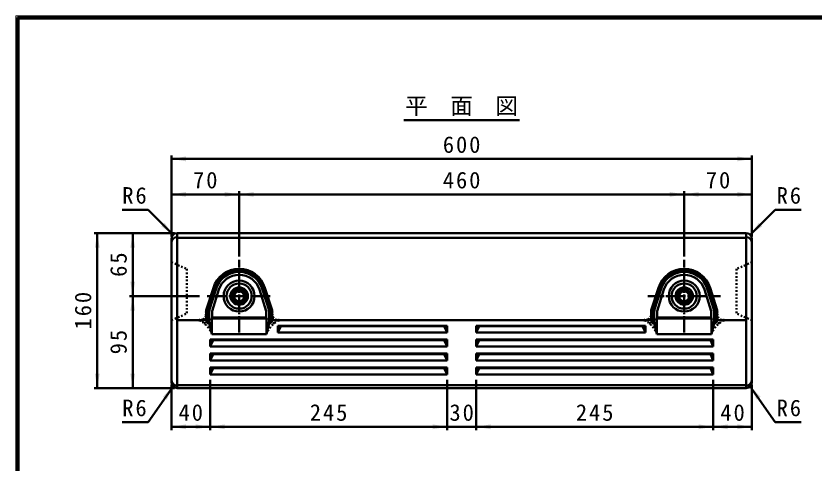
# Model space of a CAD drawing. Units: millimetres, scale not verified, with parts at other scales. Extents: x 100 to 4105, y 100 to 2870.
# Drawn here: x 100 to 2575, y 1485 to 2870 of the extents above; entities that cross this region are included whole.
import ezdxf
from ezdxf.enums import TextEntityAlignment as Align

# ---------------------------------------------------------------- set-up
doc = ezdxf.new("R2010")
doc.units = ezdxf.units.MM
doc.header["$LTSCALE"] = 5
doc.header["$PDMODE"] = 32
doc.header["$PDSIZE"] = 2.5
doc.linetypes.add('USER1', pattern=[2.2, 1, -1.2])
doc.linetypes.add('USER2', pattern=[13.4, 10, -1.2, 1, -1.2])
doc.layers.add('V-nasSTD', color=7, linetype='Continuous', lineweight=50)
doc.styles.add('ＭＳ ゴシック', font='')
doc.styles.get('ＭＳ ゴシック').set_extended_font_data('MS Gothic')

msp = doc.modelspace()

# ---------------------------------------------------------------- hatches: boundary and pattern name
at = {"layer": 'V-nasSTD'}
for points in [[(627.086, 2434.739), (582.086, 2427.239), (627.086, 2419.739)], [(627.086, 2434.739), (582.086, 2427.239), (627.086, 2419.739)], [(2337.086, 2419.739), (2382.086, 2427.239), (2337.086, 2434.739)], [(2337.086, 2419.739), (2382.086, 2427.239), (2337.086, 2434.739)], [(627.086, 2324.739), (582.086, 2317.239), (627.086, 2309.739)], [(627.086, 2324.739), (582.086, 2317.239), (627.086, 2309.739)], [(747.086, 2309.739), (792.086, 2317.239), (747.086, 2324.739)], [(747.086, 2309.739), (792.086, 2317.239), (747.086, 2324.739)], [(837.086, 2324.739), (792.086, 2317.239), (837.086, 2309.739)], [(837.086, 2324.739), (792.086, 2317.239), (837.086, 2309.739)], [(2127.086, 2309.739), (2172.086, 2317.239), (2127.086, 2324.739)], [(2127.086, 2309.739), (2172.086, 2317.239), (2127.086, 2324.739)], [(2217.086, 2324.739), (2172.086, 2317.239), (2217.086, 2309.739)], [(2217.086, 2324.739), (2172.086, 2317.239), (2217.086, 2309.739)], [(2337.086, 2309.739), (2382.086, 2317.239), (2337.086, 2324.739)], [(2337.086, 2309.739), (2382.086, 2317.239), (2337.086, 2324.739)], [(550.235, 2218.484), (587.359, 2191.967), (560.842, 2229.09)], [(2413.937, 2218.484), (2376.814, 2191.967), (2403.331, 2229.09)], [(344.586, 2152.239), (352.086, 2197.239), (359.586, 2152.239)], [(454.586, 2152.239), (462.086, 2197.239), (469.586, 2152.239)], [(454.586, 2047.239), (462.086, 2002.239), (469.586, 2047.239)], [(454.586, 1957.239), (462.086, 2002.239), (469.586, 1957.239)], [(344.586, 1762.239), (352.086, 1717.239), (359.586, 1762.239)], [(454.586, 1762.239), (462.086, 1717.239), (469.586, 1762.239)], [(555.404, 1689.951), (587.359, 1722.511), (567.691, 1681.348)], [(2408.769, 1689.951), (2376.814, 1722.511), (2396.482, 1681.348)], [(627.086, 1604.739), (582.086, 1597.239), (627.086, 1589.739)], [(657.086, 1589.739), (702.086, 1597.239), (657.086, 1604.739)], [(747.086, 1604.739), (702.086, 1597.239), (747.086, 1589.739)], [(1392.086, 1589.739), (1437.086, 1597.239), (1392.086, 1604.739)], [(1572.086, 1604.739), (1527.086, 1597.239), (1572.086, 1589.739)], [(2217.086, 1589.739), (2262.086, 1597.239), (2217.086, 1604.739)], [(2307.086, 1604.739), (2262.086, 1597.239), (2307.086, 1589.739)], [(2337.086, 1589.739), (2382.086, 1597.239), (2337.086, 1604.739)]]:
    msp.add_hatch(color=256, dxfattribs=at).paths.add_polyline_path(points)

# ---------------------------------------------------------------- linework, layer by layer
at = {"layer": 'V-nasSTD', "lineweight": 100}
for p, q in [((105, 2865), (105, 105)), ((4100, 2865), (105, 2865))]:
    msp.add_line(p, q, dxfattribs=at)
at = {"layer": 'V-nasSTD'}
for p, q in [((1302.586, 2547.239), (1661.586, 2547.239)), ((582.086, 2187.239), (582.086, 2437.239)), ((582.086, 2187.239), (582.086, 2437.239)), ((2382.086, 2427.239), (582.086, 2427.239)), ((2382.086, 2427.239), (582.086, 2427.239)), ((2382.086, 2187.239), (2382.086, 2437.239)), ((2382.086, 2187.239), (2382.086, 2437.239)), ((792.086, 2124.739), (792.086, 2327.239)), ((792.086, 2124.739), (792.086, 2327.239)), ((2172.086, 2124.739), (2172.086, 2327.239)), ((2172.086, 2124.739), (2172.086, 2327.239)), ((792.086, 2317.239), (582.086, 2317.239)), ((792.086, 2317.239), (582.086, 2317.239)), ((2172.086, 2317.239), (792.086, 2317.239)), ((2172.086, 2317.239), (792.086, 2317.239)), ((2382.086, 2317.239), (2172.086, 2317.239)), ((2382.086, 2317.239), (2172.086, 2317.239)), ((429.577, 2269.749), (509.577, 2269.749)), ((587.359, 2191.967), (509.577, 2269.749)), ((2376.814, 2191.967), (2454.596, 2269.749)), ((2534.596, 2269.749), (2454.596, 2269.749)), ((592.086, 2197.239), (342.086, 2197.239)), ((352.086, 2197.239), (352.086, 1717.239)), ((462.086, 2197.239), (462.086, 2002.239)), ((582.086, 1735.239), (582.086, 2179.239)), ((2364.086, 2197.239), (600.086, 2197.239)), ((600.086, 1717.239), (600.086, 2197.239)), ((2364.086, 2182.239), (600.086, 2182.239)), ((2364.086, 1717.239), (2364.086, 2197.239)), ((2382.086, 1735.239), (2382.086, 2179.239)), ((712.033, 2027.683), (690.086, 1958.635)), ((714.892, 2026.775), (693.086, 1958.17)), ((720.61, 2024.957), (699.086, 1957.239)), ((729.187, 2022.231), (708.086, 1955.843)), ((854.986, 2022.231), (876.086, 1955.843)), ((863.563, 2024.957), (885.086, 1957.239)), ((869.281, 2026.775), (891.086, 1958.17)), ((872.14, 2027.683), (894.086, 1958.635)), ((2092.033, 2027.683), (2070.086, 1958.635)), ((2094.892, 2026.775), (2073.086, 1958.17)), ((2100.61, 2024.957), (2079.086, 1957.239)), ((2109.187, 2022.231), (2088.086, 1955.843)), ((2234.986, 2022.231), (2256.086, 1955.843)), ((2243.563, 2024.957), (2265.086, 1957.239)), ((2249.281, 2026.775), (2271.086, 1958.17)), ((2252.14, 2027.683), (2274.086, 1958.635)), ((669.586, 2002.239), (452.086, 2002.239)), ((462.086, 2002.239), (462.086, 1717.239)), ((690.086, 1927.239), (690.086, 1958.635)), ((693.086, 1918.17), (693.086, 1958.17)), ((699.086, 1918.17), (699.086, 1957.239)), ((708.086, 1936.239), (708.086, 1956.267)), ((708.086, 1936.239), (708.086, 1955.843)), ((876.086, 1936.239), (876.086, 1955.843)), ((885.086, 1918.17), (885.086, 1957.239)), ((891.086, 1918.17), (891.086, 1958.17)), ((894.086, 1927.239), (894.086, 1958.635)), ((2070.086, 1927.239), (2070.086, 1958.635)), ((2073.086, 1918.17), (2073.086, 1958.17)), ((2079.086, 1918.17), (2079.086, 1957.239)), ((2088.086, 1936.239), (2088.086, 1956.267)), ((2088.086, 1936.239), (2088.086, 1955.843)), ((2256.086, 1936.239), (2256.086, 1955.843)), ((2265.086, 1918.17), (2265.086, 1957.239)), ((2271.086, 1918.17), (2271.086, 1958.17)), ((2274.086, 1927.239), (2274.086, 1958.635)), ((708.086, 1936.239), (707.686, 1933.239)), ((707.686, 1933.239), (876.486, 1933.239)), ((707.686, 1886.814), (707.686, 1933.239)), ((876.086, 1936.239), (708.086, 1936.239)), ((876.086, 1936.239), (876.486, 1933.239)), ((876.486, 1883.947), (876.486, 1933.239)), ((2088.086, 1936.239), (2087.686, 1933.239)), ((2087.686, 1933.239), (2256.486, 1933.239)), ((2087.686, 1886.814), (2087.686, 1933.239)), ((2256.086, 1936.239), (2088.086, 1936.239)), ((2256.086, 1936.239), (2256.486, 1933.239)), ((2256.486, 1883.947), (2256.486, 1933.239)), ((600.086, 1927.239), (690.086, 1927.239)), ((690.086, 1927.239), (693.086, 1918.17)), ((693.086, 1918.17), (699.086, 1918.17)), ((699.086, 1918.17), (707.686, 1883.947)), ((885.086, 1918.17), (876.486, 1883.947)), ((891.086, 1918.17), (885.086, 1918.17)), ((894.086, 1927.239), (891.086, 1918.17)), ((894.086, 1927.239), (2070.086, 1927.239)), ((1437.086, 1910.538), (912.086, 1910.538)), ((912.086, 1910.538), (912.086, 1888.891)), ((912.086, 1910.538), (921.086, 1909.038)), ((912.086, 1888.891), (921.086, 1909.038)), ((921.086, 1909.038), (1428.086, 1909.038)), ((1437.086, 1910.538), (1428.086, 1909.038)), ((1437.086, 1888.891), (1428.086, 1909.038)), ((1437.086, 1910.538), (1437.086, 1888.891)), ((1527.086, 1910.538), (1527.086, 1888.891)), ((1527.086, 1910.538), (2052.086, 1910.538)), ((1527.086, 1910.538), (1536.086, 1909.038)), ((1527.086, 1888.891), (1536.086, 1909.038)), ((2043.086, 1909.038), (1536.086, 1909.038)), ((2052.086, 1910.538), (2043.086, 1909.038)), ((2052.086, 1888.891), (2043.086, 1909.038)), ((2052.086, 1910.538), (2052.086, 1888.891)), ((2070.086, 1927.239), (2073.086, 1918.17)), ((2073.086, 1918.17), (2079.086, 1918.17)), ((2079.086, 1918.17), (2087.686, 1883.947)), ((2265.086, 1918.17), (2256.486, 1883.947)), ((2271.086, 1918.17), (2265.086, 1918.17)), ((2274.086, 1927.239), (2271.086, 1918.17)), ((2274.086, 1927.239), (2364.086, 1927.239)), ((876.486, 1883.947), (707.686, 1883.947)), ((1437.086, 1888.891), (912.086, 1888.891)), ((1527.086, 1888.891), (2052.086, 1888.891)), ((2256.486, 1883.947), (2087.686, 1883.947)), ((1437.086, 1867.245), (702.086, 1867.245)), ((702.086, 1867.245), (702.086, 1845.599)), ((702.086, 1867.245), (711.086, 1865.745)), ((702.086, 1845.599), (711.086, 1865.745)), ((711.086, 1865.745), (1428.086, 1865.745)), ((1437.086, 1867.245), (1428.086, 1865.745)), ((1437.086, 1845.599), (1428.086, 1865.745)), ((1437.086, 1867.245), (1437.086, 1845.599)), ((1527.086, 1867.245), (1527.086, 1845.599)), ((1527.086, 1867.245), (2262.086, 1867.245)), ((1527.086, 1867.245), (1536.086, 1865.745)), ((1527.086, 1845.599), (1536.086, 1865.745)), ((2253.086, 1865.745), (1536.086, 1865.745)), ((2262.086, 1867.245), (2253.086, 1865.745)), ((2262.086, 1845.599), (2253.086, 1865.745)), ((2262.086, 1867.245), (2262.086, 1845.599)), ((1437.086, 1845.599), (702.086, 1845.599)), ((1527.086, 1845.599), (2262.086, 1845.599)), ((1437.086, 1823.953), (702.086, 1823.953)), ((702.086, 1823.953), (702.086, 1802.307)), ((702.086, 1823.953), (711.086, 1822.453)), ((702.086, 1802.307), (711.086, 1822.453)), ((711.086, 1822.453), (1428.086, 1822.453)), ((1437.086, 1823.953), (1428.086, 1822.453)), ((1437.086, 1802.307), (1428.086, 1822.453)), ((1437.086, 1823.953), (1437.086, 1802.307)), ((1527.086, 1823.953), (1527.086, 1802.307)), ((1527.086, 1823.953), (2262.086, 1823.953)), ((1527.086, 1823.953), (1536.086, 1822.453)), ((1527.086, 1802.307), (1536.086, 1822.453)), ((2253.086, 1822.453), (1536.086, 1822.453)), ((2262.086, 1823.953), (2253.086, 1822.453)), ((2262.086, 1802.307), (2253.086, 1822.453)), ((2262.086, 1823.953), (2262.086, 1802.307)), ((1437.086, 1802.307), (702.086, 1802.307)), ((1527.086, 1802.307), (2262.086, 1802.307)), ((1437.086, 1780.661), (702.086, 1780.661)), ((702.086, 1780.661), (702.086, 1759.014)), ((702.086, 1780.661), (711.086, 1779.161)), ((702.086, 1759.014), (711.086, 1779.161)), ((1437.086, 1759.014), (702.086, 1759.014)), ((711.086, 1779.161), (1428.086, 1779.161)), ((1437.086, 1780.661), (1428.086, 1779.161)), ((1437.086, 1759.014), (1428.086, 1779.161)), ((1437.086, 1780.661), (1437.086, 1759.014)), ((1527.086, 1780.661), (1527.086, 1759.014)), ((1527.086, 1780.661), (2262.086, 1780.661)), ((1527.086, 1780.661), (1536.086, 1779.161)), ((1527.086, 1759.014), (1536.086, 1779.161)), ((1527.086, 1759.014), (2262.086, 1759.014)), ((2253.086, 1779.161), (1536.086, 1779.161)), ((2262.086, 1780.661), (2253.086, 1779.161)), ((2262.086, 1759.014), (2253.086, 1779.161)), ((2262.086, 1780.661), (2262.086, 1759.014)), ((702.086, 1742.239), (702.086, 1587.239)), ((1437.086, 1742.239), (1437.086, 1587.239)), ((1527.086, 1742.239), (1527.086, 1587.239)), ((2262.086, 1742.239), (2262.086, 1587.239)), ((592.086, 1717.239), (342.086, 1717.239)), ((587.359, 1722.511), (509.577, 1611.427)), ((582.086, 1727.239), (582.086, 1587.239)), ((600.086, 1726.239), (2364.086, 1726.239)), ((600.086, 1717.239), (2364.086, 1717.239)), ((2376.814, 1722.511), (2454.596, 1611.427)), ((2382.086, 1727.239), (2382.086, 1587.239)), ((429.577, 1611.427), (509.577, 1611.427)), ((2534.596, 1611.427), (2454.596, 1611.427)), ((702.086, 1597.239), (582.086, 1597.239)), ((1437.086, 1597.239), (702.086, 1597.239)), ((1527.086, 1597.239), (1437.086, 1597.239)), ((2262.086, 1597.239), (1527.086, 1597.239)), ((2382.086, 1597.239), (2262.086, 1597.239))]:
    msp.add_line(p, q, dxfattribs=at)
at = {"layer": 'V-nasSTD', "linetype": 'USER1'}
for p, q in [((582.086, 2107.239), (630.086, 2086.239)), ((2382.086, 2107.239), (2334.086, 2086.239)), ((630.086, 2086.239), (630.086, 1948.239)), ((2334.086, 2086.239), (2334.086, 1948.239)), ((582.086, 1927.239), (630.086, 1948.239)), ((2382.086, 1927.239), (2334.086, 1948.239))]:
    msp.add_line(p, q, dxfattribs=at)
at = {"layer": 'V-nasSTD', "linetype": 'USER2'}
for p, q in [((792.086, 1889.739), (792.086, 2114.739)), ((2172.086, 1889.739), (2172.086, 2114.739)), ((693.086, 2002.239), (891.086, 2002.239)), ((2059.586, 2002.239), (2284.586, 2002.239))]:
    msp.add_line(p, q, dxfattribs=at)
at = {"layer": 'V-nasSTD', "lineweight": 13}
msp.add_lwpolyline([(100, 100), (100, 2870), (4105, 2870), (4105, 100)], close=True, dxfattribs=at)
at = {"layer": 'V-nasSTD'}
for centre, radius in [((792.086, 2002.239), 48), ((792.086, 2002.239), 39), ((792.086, 2002.239), 27), ((2172.086, 2002.239), 48), ((2172.086, 2002.239), 39), ((2172.086, 2002.239), 27), ((792.086, 2002.239), 21), ((792.086, 2002.239), 15.75), ((2172.086, 2002.239), 21), ((2172.086, 2002.239), 15.75)]:
    msp.add_circle(centre, radius, dxfattribs=at)
for centre, radius, start, end in [((600.086, 2179.239), 18, 90, 180), ((600.086, 2167.089), 18, 90, 180), ((2364.086, 2179.239), 18, 0, 90), ((2364.086, 2167.089), 18, 0, 90), ((792.086, 2002.239), 84, 17.63233, 162.36766), ((792.086, 2002.239), 81, 17.63234, 162.36766), ((2172.086, 2002.239), 84, 17.63233, 162.36766), ((2172.086, 2002.239), 81, 17.63234, 162.36766), ((792.086, 2002.239), 75, 17.63234, 162.36766), ((792.086, 2002.239), 66, 17.63233, 162.36767), ((2172.086, 2002.239), 75, 17.63234, 162.36766), ((2172.086, 2002.239), 66, 17.63233, 162.36767), ((600.086, 1743.282), 18, 180, 270), ((600.086, 1735.239), 18, 180, 270), ((2364.086, 1743.282), 18, 270, 0), ((2364.086, 1735.239), 18, 270, 0)]:
    msp.add_arc(centre, radius, start, end, dxfattribs=at)
at = {"layer": 'V-nasSTD', "linetype": 'USER1'}
for centre, radius, start, end in [((669.086, 1948.239), 21, 270, 0), ((675.086, 1945.239), 18, 270, 0), ((685.54, 1931.818), 13.686, 256.49484, 8.17861), ((574.346, 1886.58), 133.367, 358.86866, 29.7916), ((1009.827, 1886.58), 133.367, 150.2084, 181.13134), ((898.633, 1931.818), 13.686, 171.82139, 283.50516), ((909.086, 1945.239), 18, 180, 270), ((915.086, 1948.239), 21, 180, 270), ((2049.086, 1948.239), 21, 270, 0), ((2055.086, 1945.239), 18, 270, 0), ((2065.54, 1931.818), 13.686, 256.49484, 8.17861), ((1954.346, 1886.58), 133.367, 358.86866, 29.7916), ((2389.827, 1886.58), 133.367, 150.2084, 181.13134), ((2278.633, 1931.818), 13.686, 171.82139, 283.50516), ((2289.086, 1945.239), 18, 180, 270), ((2295.086, 1948.239), 21, 180, 270), ((630.15, 1853.669), 83.239, 21.33085, 62.1104), ((954.023, 1853.669), 83.239, 117.8896, 158.66915), ((2010.15, 1853.669), 83.239, 21.33085, 62.1104), ((2334.023, 1853.669), 83.239, 117.8896, 158.66915)]:
    msp.add_arc(centre, radius, start, end, dxfattribs=at)
at = {"layer": 'V-nasSTD'}
for p in [(699.086, 1957.239), (699.086, 1957.239), (699.086, 1957.239), (885.086, 1957.239), (2079.086, 1957.239), (2079.086, 1957.239), (2079.086, 1957.239), (2265.086, 1957.239), (690.086, 1952.843), (690.086, 1952.843), (690.086, 1945.239), (690.086, 1945.239), (693.086, 1945.239), (693.086, 1945.239), (891.086, 1945.239), (894.086, 1952.843), (894.086, 1945.239), (2070.086, 1952.843), (2070.086, 1952.843), (2070.086, 1945.239), (2070.086, 1945.239), (2073.086, 1945.239), (2073.086, 1945.239), (2271.086, 1945.239), (2274.086, 1952.843), (2274.086, 1945.239), (669.086, 1927.239), (675.086, 1927.239), (909.086, 1927.239), (915.086, 1927.239), (2049.086, 1927.239), (2055.086, 1927.239), (2055.086, 1927.239), (2289.086, 1927.239), (2295.086, 1927.239)]:
    msp.add_point(p, dxfattribs=at)

# ---------------------------------------------------------------- texts
at = {"layer": 'V-nasSTD', "style": 'ＭＳ ゴシック'}
msp.add_text('平\u3000面\u3000図', height=51.32, dxfattribs=at).set_placement((1306.586, 2617.239), align=Align.TOP_LEFT)
at = {"layer": 'V-nasSTD', "char_height": 51.32, "attachment_point": 1, "style": 'ＭＳ ゴシック'}
for s, insert in [('\\T1.17;600', (1423.586, 2497.239)), ('\\T1.17;70', (649.086, 2387.239)), ('\\T1.17;460', (1423.586, 2387.239)), ('\\T1.17;70', (2239.086, 2387.239)), ('\\T1.17;R6', (429.577, 2339.749)), ('\\T1.17;R6', (2458.596, 2339.749)), ('\\T1.17;R6', (429.577, 1681.427)), ('\\T1.17;40', (604.086, 1667.239)), ('\\T1.17;245', (1011.086, 1667.239)), ('\\T1.17;30', (1444.086, 1667.239)), ('\\T1.17;245', (1836.086, 1667.239)), ('\\T1.17;40', (2284.086, 1667.239)), ('\\T1.17;R6', (2458.596, 1681.427))]:
    msp.add_mtext(s, dxfattribs=dict(at, insert=insert))
at = {"layer": 'V-nasSTD', "char_height": 51.32, "attachment_point": 1, "rotation": 90, "style": 'ＭＳ ゴシック'}
for s, insert in [('\\T1.17;65', (392.086, 2061.739)), ('\\T1.17;160', (282.086, 1898.739)), ('\\T1.17;95', (392.086, 1821.739))]:
    msp.add_mtext(s, dxfattribs=dict(at, insert=insert))

doc.saveas('drawing.dxf')
